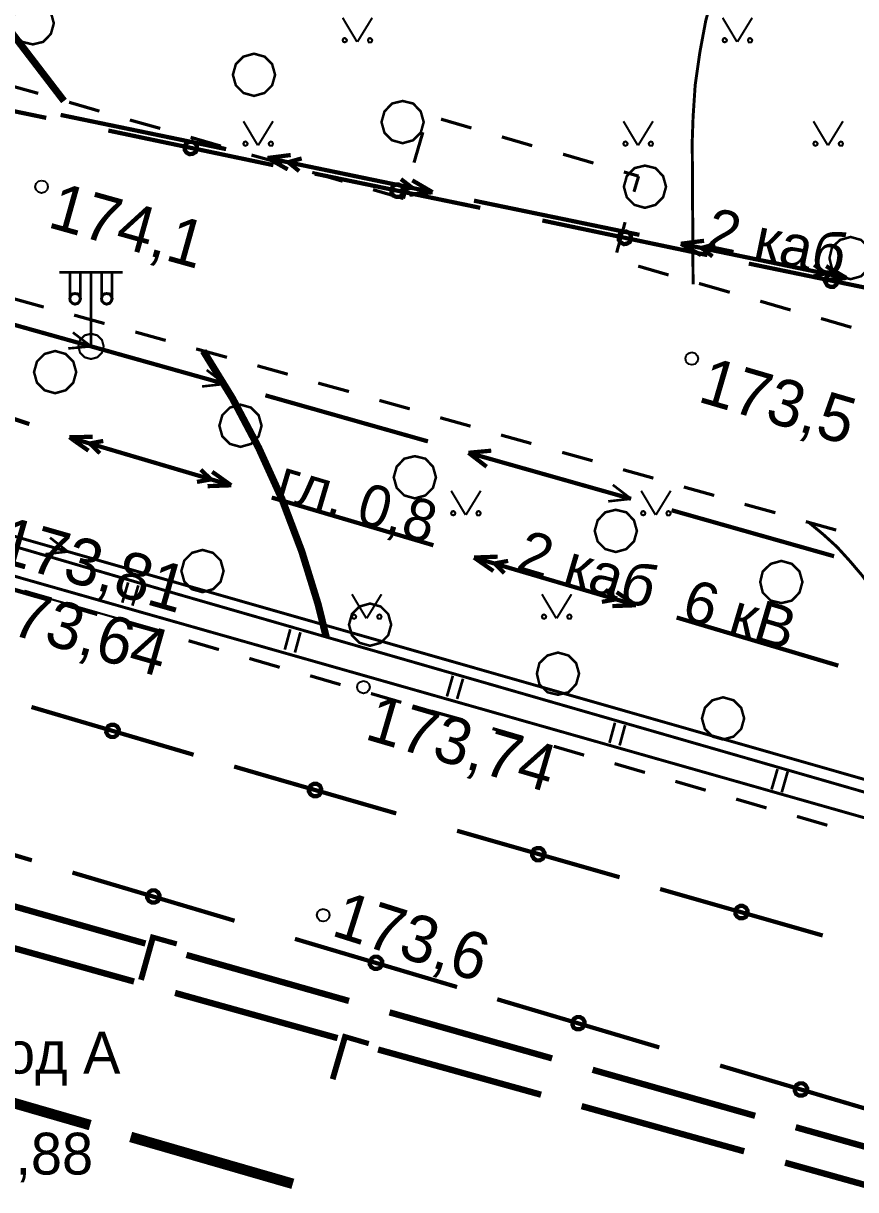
# Model space of a CAD drawing. Extents: x -2634 to -2115, y -2142 to -1393.
# Drawn here: x -2418.83 to -2399.12, y -2037.67 to -2010.05 of the extents above; entities that cross this region are included whole.
import ezdxf

# ---------------------------------------------------------------- set-up
doc = ezdxf.new("R2010")
doc.units = 0
doc.header["$MEASUREMENT"] = 0
for name, color, linetype in [('500_Дополн-Бордюры__п', 7, 'Continuous'), ('500_Линии_-Линии_связ', 7, 'Continuous'), ('500_Линии_-ЛЭП_провод', 7, 'Continuous'), ('500_Линии_-Фонари_час', 7, 'Continuous'), ('500_Линии_-Электрокаб', 7, 'Continuous'), ('500_Объект-Опоры', 7, 'Continuous'), ('500_Огражд-Ограждения', 7, 'Continuous'), ('500_Растит-Газоны__са', 7, 'Continuous'), ('500_Растит-Лес_и_лесо', 7, 'Continuous'), ('500_Рельеф-Высотные_о', 7, 'Continuous'), ('500_Рельеф-Горизонтал', 7, 'Continuous'), ('500_Трубоп-Водопровод', 7, 'Continuous'), ('500_Трубоп-Газопровод', 7, 'Continuous'), ('500_Трубоп-Смотровые_', 7, 'Continuous')]:
    doc.layers.add(name, color=color, linetype=linetype)
doc.styles.add('TARIAL', font='Arial')

# ---------------------------------------------------------------- blocks, each defined once
blk = doc.blocks.new('block_25')
at = {"layer": '500_Растит-Газоны__са', "color": 0, "const_width": 0.05}
for points in [[(2.35, 3.02), (2.69, 2.45)], [(2.7, 2.45), (3.05, 3.02)], [(0, 0.57), (0.34, 0)], [(0.35, 0), (0.7, 0.57)]]:
    blk.add_lwpolyline(points, dxfattribs=at)
for points in [[(2.4, 2.54), (2.42, 2.53), (2.44, 2.51), (2.45, 2.49), (2.44, 2.46), (2.42, 2.45), (2.4, 2.44), (2.37, 2.45), (2.36, 2.46), (2.35, 2.49), (2.36, 2.51), (2.37, 2.53)], [(3, 2.54), (3.02, 2.53), (3.04, 2.51), (3.05, 2.49), (3.04, 2.46), (3.02, 2.44), (3, 2.44), (2.97, 2.44), (2.96, 2.46), (2.95, 2.49), (2.96, 2.51), (2.97, 2.53)], [(0.05, 0.09), (0.07, 0.08), (0.09, 0.06), (0.1, 0.04), (0.09, 0.01), (0.07, 0), (0.05, -0.01), (0.02, 0), (0.01, 0.01), (0, 0.04), (0.01, 0.06), (0.02, 0.08)], [(0.65, 0.09), (0.68, 0.08), (0.69, 0.06), (0.7, 0.04), (0.69, 0.01), (0.68, -0.01), (0.65, -0.01), (0.63, -0.01), (0.61, 0.01), (0.6, 0.04), (0.61, 0.06), (0.63, 0.08)]]:
    blk.add_lwpolyline(points, close=True, dxfattribs=at)

msp = doc.modelspace()

# ---------------------------------------------------------------- linework, layer by layer
at = {"layer": '500_Дополн-Бордюры__п', "color": 1, "const_width": 0.075}
for points in [[(-2418.48, -2011.71), (-2419.2, -2011.51)], [(-2417.03, -2012.13), (-2417.75, -2011.92)], [(-2415.59, -2012.54), (-2416.31, -2012.34)], [(-2408.22, -2012.53), (-2408.94, -2012.32)], [(-2414.15, -2012.96), (-2414.87, -2012.75)], [(-2409.37, -2012.63), (-2409.58, -2013.35)], [(-2406.78, -2012.95), (-2407.5, -2012.74)], [(-2412.71, -2013.37), (-2413.43, -2013.17)], [(-2405.33, -2013.36), (-2406.05, -2013.15)], [(-2411.27, -2013.79), (-2411.99, -2013.58)], [(-2404.26, -2013.67), (-2404.61, -2013.57)], [(-2409.83, -2014.2), (-2409.73, -2013.87)], [(-2404.37, -2014.04), (-2404.26, -2013.67)], [(-2409.83, -2014.2), (-2410.55, -2013.99)], [(-2409.79, -2014.07), (-2409.83, -2014.2)], [(-2404.78, -2015.48), (-2404.58, -2014.76)], [(-2403.55, -2016.01), (-2404.27, -2015.8)], [(-2402.1, -2016.42), (-2402.83, -2016.21)], [(-2419.07, -2016.57), (-2418.35, -2016.77)], [(-2400.66, -2016.84), (-2401.38, -2016.63)], [(-2417.63, -2016.96), (-2416.91, -2017.16)], [(-2399.22, -2017.25), (-2399.94, -2017.04)], [(-2416.18, -2017.36), (-2415.46, -2017.56)], [(-2414.74, -2017.76), (-2414.01, -2017.96)], [(-2413.29, -2018.16), (-2412.57, -2018.36)], [(-2411.85, -2018.57), (-2411.12, -2018.77)], [(-2410.4, -2018.98), (-2409.68, -2019.18)], [(-2408.96, -2019.39), (-2408.24, -2019.59)], [(-2407.52, -2019.8), (-2406.8, -2020)], [(-2406.07, -2020.21), (-2405.35, -2020.41)], [(-2404.63, -2020.62), (-2403.91, -2020.82)], [(-2403.19, -2021.03), (-2402.47, -2021.23)], [(-2401.75, -2021.44), (-2401.02, -2021.64)], [(-2400.3, -2021.85), (-2399.58, -2022.05)], [(-2418.52, -2023.63), (-2419.24, -2023.42)], [(-2417.08, -2024.05), (-2417.8, -2023.84)], [(-2415.64, -2024.46), (-2416.36, -2024.26)], [(-2414.2, -2024.88), (-2414.92, -2024.67)], [(-2412.76, -2025.3), (-2413.48, -2025.09)], [(-2411.32, -2025.71), (-2412.04, -2025.5)], [(-2409.88, -2026.13), (-2410.6, -2025.92)], [(-2408.44, -2026.54), (-2409.16, -2026.34)], [(-2407, -2026.96), (-2407.72, -2026.75)], [(-2405.55, -2027.38), (-2406.27, -2027.17)], [(-2404.11, -2027.79), (-2404.83, -2027.58)], [(-2402.67, -2028.21), (-2403.39, -2028)], [(-2401.23, -2028.63), (-2401.95, -2028.42)], [(-2399.79, -2029.04), (-2400.51, -2028.83)]]:
    msp.add_lwpolyline(points, dxfattribs=at)
at = {"layer": '500_Линии_-Линии_связ', "color": 0, "const_width": 0.1}
for points in [[(-2418.29, -2012.29), (-2422.21, -2011.48)], [(-2412.91, -2013.41), (-2416.82, -2012.59)], [(-2408.01, -2014.42), (-2411.93, -2013.61)], [(-2402.63, -2015.54), (-2406.54, -2014.72)], [(-2397.73, -2016.55), (-2401.65, -2015.74)], [(-2418.64, -2026.24), (-2414.8, -2027.37)], [(-2413.84, -2027.65), (-2412.98, -2027.9)], [(-2412.98, -2027.9), (-2410, -2028.76)], [(-2422.46, -2028.73), (-2418.63, -2029.87)], [(-2408.56, -2029.17), (-2404.71, -2030.27)], [(-2417.67, -2030.16), (-2413.83, -2031.3)], [(-2403.75, -2030.55), (-2399.9, -2031.65)], [(-2412.4, -2031.73), (-2408.56, -2032.87)], [(-2407.61, -2033.16), (-2403.77, -2034.3)], [(-2402.33, -2034.73), (-2398.58, -2035.84)]]:
    msp.add_lwpolyline(points, dxfattribs=at)
for points in [[(-2414.9, -2013.15), (-2414.97, -2013.11), (-2415.01, -2013.05), (-2415.01, -2012.97), (-2414.98, -2012.9), (-2414.91, -2012.86), (-2414.84, -2012.85), (-2414.77, -2012.89), (-2414.72, -2012.95), (-2414.72, -2013.03), (-2414.75, -2013.1), (-2414.82, -2013.14)], [(-2410, -2014.16), (-2410.07, -2014.13), (-2410.11, -2014.06), (-2410.12, -2013.98), (-2410.08, -2013.91), (-2410.02, -2013.87), (-2409.94, -2013.87), (-2409.87, -2013.9), (-2409.83, -2013.97), (-2409.82, -2014.04), (-2409.86, -2014.11), (-2409.92, -2014.16)], [(-2404.61, -2015.28), (-2404.68, -2015.24), (-2404.73, -2015.18), (-2404.73, -2015.1), (-2404.7, -2015.03), (-2404.63, -2014.99), (-2404.55, -2014.98), (-2404.48, -2015.02), (-2404.44, -2015.08), (-2404.44, -2015.16), (-2404.47, -2015.23), (-2404.54, -2015.27)], [(-2399.72, -2016.29), (-2399.79, -2016.26), (-2399.83, -2016.19), (-2399.84, -2016.11), (-2399.8, -2016.04), (-2399.74, -2016), (-2399.66, -2016), (-2399.59, -2016.03), (-2399.55, -2016.1), (-2399.54, -2016.17), (-2399.58, -2016.24), (-2399.64, -2016.29)], [(-2416.68, -2026.66), (-2416.61, -2026.7), (-2416.57, -2026.77), (-2416.58, -2026.84), (-2416.62, -2026.91), (-2416.68, -2026.95), (-2416.76, -2026.95), (-2416.83, -2026.91), (-2416.87, -2026.84), (-2416.86, -2026.76), (-2416.82, -2026.69), (-2416.75, -2026.66)], [(-2411.88, -2028.06), (-2411.81, -2028.1), (-2411.78, -2028.17), (-2411.78, -2028.25), (-2411.82, -2028.32), (-2411.88, -2028.35), (-2411.96, -2028.35), (-2412.03, -2028.31), (-2412.07, -2028.24), (-2412.07, -2028.17), (-2412.03, -2028.1), (-2411.96, -2028.06)], [(-2406.59, -2029.58), (-2406.53, -2029.62), (-2406.49, -2029.69), (-2406.49, -2029.76), (-2406.53, -2029.83), (-2406.6, -2029.87), (-2406.68, -2029.87), (-2406.74, -2029.83), (-2406.78, -2029.76), (-2406.78, -2029.68), (-2406.74, -2029.61), (-2406.67, -2029.58)], [(-2415.71, -2030.58), (-2415.64, -2030.63), (-2415.61, -2030.69), (-2415.61, -2030.77), (-2415.65, -2030.84), (-2415.72, -2030.87), (-2415.79, -2030.87), (-2415.86, -2030.83), (-2415.9, -2030.76), (-2415.9, -2030.69), (-2415.85, -2030.62), (-2415.79, -2030.58)], [(-2401.79, -2030.95), (-2401.72, -2030.99), (-2401.68, -2031.06), (-2401.68, -2031.14), (-2401.72, -2031.21), (-2401.79, -2031.24), (-2401.87, -2031.24), (-2401.93, -2031.2), (-2401.97, -2031.14), (-2401.97, -2031.06), (-2401.93, -2030.99), (-2401.86, -2030.95)], [(-2410.44, -2032.15), (-2410.37, -2032.2), (-2410.33, -2032.26), (-2410.34, -2032.34), (-2410.38, -2032.41), (-2410.45, -2032.44), (-2410.52, -2032.44), (-2410.59, -2032.4), (-2410.63, -2032.33), (-2410.62, -2032.26), (-2410.58, -2032.19), (-2410.52, -2032.15)], [(-2405.65, -2033.58), (-2405.58, -2033.62), (-2405.54, -2033.69), (-2405.54, -2033.77), (-2405.59, -2033.84), (-2405.65, -2033.87), (-2405.73, -2033.87), (-2405.8, -2033.83), (-2405.83, -2033.76), (-2405.83, -2033.68), (-2405.79, -2033.62), (-2405.72, -2033.58)], [(-2400.37, -2035.15), (-2400.31, -2035.19), (-2400.27, -2035.26), (-2400.27, -2035.34), (-2400.31, -2035.41), (-2400.38, -2035.44), (-2400.46, -2035.44), (-2400.53, -2035.4), (-2400.56, -2035.33), (-2400.56, -2035.25), (-2400.52, -2035.19), (-2400.45, -2035.15)]]:
    msp.add_lwpolyline(points, close=True, dxfattribs=at)
at = {"layer": '500_Линии_-ЛЭП_провод', "color": 253, "const_width": 0.07}
msp.add_lwpolyline([(-2389.73, -2030.58), (-2419.7, -2022.01)], dxfattribs=at)
at = {"layer": '500_Линии_-ЛЭП_провод', "color": 0, "const_width": 0.06}
for points in [[(-2419.7, -2022.01), (-2417.78, -2022.56)], [(-2418.2, -2022.23), (-2417.78, -2022.56)], [(-2418.31, -2022.62), (-2417.78, -2022.56)]]:
    msp.add_lwpolyline(points, dxfattribs=at)
at = {"layer": '500_Линии_-Фонари_час', "color": 0, "const_width": 0.065}
for points in [[(-2416.48, -2015.95), (-2417.98, -2015.95)], [(-2417.73, -2016.6), (-2417.73, -2015.95)], [(-2417.48, -2016.6), (-2417.48, -2015.95)], [(-2417.23, -2017.7), (-2417.23, -2015.95)], [(-2416.98, -2016.57), (-2416.98, -2015.95)], [(-2416.73, -2016.57), (-2416.73, -2015.95)], [(-2417.73, -2016.57), (-2417.73, -2016.45)], [(-2417.73, -2016.57), (-2417.73, -2016.45)], [(-2417.48, -2016.57), (-2417.48, -2016.45)], [(-2417.48, -2016.6), (-2417.48, -2016.6)], [(-2416.98, -2016.57), (-2416.98, -2016.45)], [(-2416.73, -2016.57), (-2416.73, -2016.45)]]:
    msp.add_lwpolyline(points, dxfattribs=at)
at = {"layer": '500_Линии_-Фонари_час', "color": 0, "const_width": 0.07}
for points in [[(-2417.73, -2016.57), (-2417.72, -2016.51), (-2417.67, -2016.46), (-2417.61, -2016.45), (-2417.54, -2016.46), (-2417.5, -2016.51), (-2417.48, -2016.57), (-2417.5, -2016.63), (-2417.54, -2016.68), (-2417.61, -2016.7), (-2417.67, -2016.68), (-2417.72, -2016.63)], [(-2416.98, -2016.57), (-2416.97, -2016.51), (-2416.92, -2016.46), (-2416.86, -2016.45), (-2416.79, -2016.46), (-2416.75, -2016.51), (-2416.73, -2016.57), (-2416.75, -2016.63), (-2416.79, -2016.68), (-2416.86, -2016.7), (-2416.92, -2016.68), (-2416.97, -2016.63)]]:
    msp.add_lwpolyline(points, close=True, dxfattribs=at)
at = {"layer": '500_Линии_-Электрокаб', "color": 12, "const_width": 0.1}
for points in [[(-2414.03, -2013.03), (-2417.95, -2012.22)], [(-2412.5, -2013.17), (-2413.05, -2013.24)], [(-2409.14, -2014.05), (-2413.05, -2013.24)], [(-2412.57, -2013.51), (-2413.05, -2013.24)], [(-2412.24, -2013.25), (-2412.56, -2013.34)], [(-2412.3, -2013.55), (-2412.56, -2013.34)], [(-2409.63, -2013.94), (-2409.89, -2013.74)], [(-2409.14, -2014.05), (-2409.62, -2013.77)], [(-2409.64, -2013.94), (-2409.95, -2014.03)], [(-2409.14, -2014.05), (-2409.69, -2014.11)], [(-2404.24, -2015.06), (-2408.16, -2014.25)], [(-2402.71, -2015.2), (-2403.26, -2015.27)], [(-2399.34, -2016.08), (-2403.26, -2015.27)], [(-2402.78, -2015.54), (-2403.26, -2015.27)], [(-2402.45, -2015.28), (-2402.77, -2015.37)], [(-2402.51, -2015.57), (-2402.77, -2015.37)], [(-2399.84, -2015.97), (-2400.1, -2015.77)], [(-2399.34, -2016.08), (-2399.82, -2015.8)], [(-2399.84, -2015.97), (-2400.16, -2016.06)], [(-2399.34, -2016.08), (-2399.9, -2016.14)], [(-2422.49, -2018.29), (-2418.69, -2019.54)], [(-2417.74, -2019.85), (-2417.6, -2019.9)], [(-2417.74, -2019.85), (-2417.59, -2019.85)], [(-2417.74, -2019.85), (-2417.62, -2019.94)], [(-2417.62, -2019.94), (-2417.29, -2020.17)], [(-2417.6, -2019.9), (-2413.91, -2020.99)], [(-2417.59, -2019.85), (-2417.19, -2019.84)], [(-2417.26, -2020), (-2416.94, -2019.94)], [(-2417.26, -2020), (-2417.02, -2020.23)], [(-2414.63, -2020.62), (-2414.39, -2020.85)], [(-2414.36, -2020.67), (-2413.91, -2020.99)], [(-2414.72, -2020.91), (-2414.39, -2020.85)], [(-2414.47, -2021.01), (-2413.91, -2020.99)], [(-2412.95, -2021.28), (-2409.12, -2022.41)], [(-2408.16, -2022.7), (-2407.6, -2022.68)], [(-2408.16, -2022.7), (-2404.32, -2023.83)], [(-2408.16, -2022.7), (-2407.7, -2023.02)], [(-2407.67, -2022.84), (-2407.35, -2022.78)], [(-2407.67, -2022.84), (-2407.44, -2023.07)], [(-2405.05, -2023.46), (-2404.8, -2023.69)], [(-2404.78, -2023.52), (-2404.32, -2023.83)], [(-2405.13, -2023.75), (-2404.8, -2023.69)], [(-2404.88, -2023.85), (-2404.32, -2023.83)], [(-2403.36, -2024.12), (-2399.53, -2025.26)]]:
    msp.add_lwpolyline(points, dxfattribs=at)
at = {"layer": '500_Линии_-Электрокаб', "color": 1}
for points, const_width in [([(-2417.23, -2017.7), (-2421.08, -2016.62)], 0.1), ([(-2417.23, -2017.7), (-2417.66, -2017.37)], 0.06), ([(-2417.23, -2017.7), (-2417.77, -2017.75)], 0.06), ([(-2414.06, -2018.59), (-2417.23, -2017.7)], 0.1), ([(-2417.23, -2017.7), (-2416.75, -2017.83)], 0.06), ([(-2414.06, -2018.59), (-2414.49, -2018.26)], 0.06), ([(-2414.06, -2018.59), (-2414.6, -2018.65)], 0.06), ([(-2409.25, -2019.95), (-2413.1, -2018.86)], 0.1), ([(-2407.75, -2020.17), (-2408.29, -2020.22)], 0.1), ([(-2404.44, -2021.31), (-2408.29, -2020.22)], 0.1), ([(-2407.86, -2020.55), (-2408.29, -2020.22)], 0.1), ([(-2404.44, -2021.31), (-2404.87, -2020.98)], 0.06), ([(-2404.44, -2021.31), (-2404.98, -2021.37)], 0.06), ([(-2399.63, -2022.67), (-2403.48, -2021.58)], 0.1)]:
    msp.add_lwpolyline(points, dxfattribs=dict(at, const_width=const_width))
at = {"layer": '500_Объект-Опоры', "color": 1, "const_width": 0.05}
msp.add_lwpolyline([(-2417.23, -2017.4), (-2417.08, -2017.44), (-2416.97, -2017.55), (-2416.93, -2017.7), (-2416.97, -2017.85), (-2417.08, -2017.96), (-2417.23, -2018), (-2417.38, -2017.96), (-2417.49, -2017.85), (-2417.53, -2017.7), (-2417.49, -2017.55), (-2417.38, -2017.44)], close=True, dxfattribs=at)
at = {"layer": '500_Огражд-Ограждения', "color": 0, "const_width": 0.07}
msp.add_lwpolyline([(-2373.52, -2036.19), (-2391.46, -2030.98), (-2418.84, -2023.2), (-2436.54, -2018.04), (-2435.67, -2014.89), (-2435.11, -2015.05), (-2435.8, -2017.54), (-2415.17, -2023.57), (-2386.51, -2031.83), (-2373.92, -2035.48), (-2372.55, -2030.7), (-2374.88, -2029.96), (-2374.68, -2029.37), (-2371.79, -2030.26)], close=True, dxfattribs=at)
at = {"layer": '500_Огражд-Ограждения', "color": 0, "const_width": 0.065}
for points in [[(-2416.49, -2023.77), (-2416.35, -2023.29)], [(-2416.25, -2023.84), (-2416.11, -2023.36)], [(-2412.64, -2024.88), (-2412.51, -2024.4)], [(-2412.51, -2024.4), (-2412.51, -2024.4)], [(-2412.51, -2024.4), (-2412.51, -2024.4)], [(-2412.4, -2024.95), (-2412.27, -2024.47)], [(-2408.8, -2025.99), (-2408.66, -2025.5)], [(-2408.56, -2026.05), (-2408.42, -2025.57)], [(-2404.95, -2027.09), (-2404.82, -2026.61)], [(-2404.82, -2026.61), (-2404.82, -2026.61)], [(-2404.82, -2026.61), (-2404.82, -2026.61)], [(-2404.71, -2027.15), (-2404.58, -2026.67)], [(-2401.11, -2028.19), (-2400.97, -2027.71)], [(-2400.87, -2028.26), (-2400.73, -2027.77)]]:
    msp.add_lwpolyline(points, dxfattribs=at)
at = {"layer": '500_Растит-Лес_и_лесо', "color": 0, "const_width": 0.06}
for points in [[(-2418.61, -2009.55), (-2418.36, -2009.62), (-2418.18, -2009.8), (-2418.11, -2010.05), (-2418.18, -2010.3), (-2418.36, -2010.49), (-2418.61, -2010.55), (-2418.86, -2010.49), (-2419.04, -2010.3), (-2419.11, -2010.05), (-2419.04, -2009.8), (-2418.86, -2009.62)], [(-2413.37, -2010.77), (-2413.12, -2010.84), (-2412.94, -2011.02), (-2412.87, -2011.27), (-2412.94, -2011.52), (-2413.12, -2011.7), (-2413.37, -2011.77), (-2413.62, -2011.7), (-2413.8, -2011.52), (-2413.87, -2011.27), (-2413.8, -2011.02), (-2413.62, -2010.84)], [(-2409.85, -2011.89), (-2409.6, -2011.95), (-2409.42, -2012.14), (-2409.35, -2012.39), (-2409.42, -2012.64), (-2409.6, -2012.82), (-2409.85, -2012.89), (-2410.1, -2012.82), (-2410.28, -2012.64), (-2410.35, -2012.39), (-2410.28, -2012.14), (-2410.1, -2011.95)], [(-2404.11, -2013.42), (-2403.86, -2013.48), (-2403.68, -2013.67), (-2403.61, -2013.92), (-2403.68, -2014.17), (-2403.86, -2014.35), (-2404.11, -2014.42), (-2404.36, -2014.35), (-2404.54, -2014.17), (-2404.61, -2013.92), (-2404.54, -2013.67), (-2404.36, -2013.48)], [(-2399.24, -2015.11), (-2398.99, -2015.18), (-2398.81, -2015.36), (-2398.74, -2015.61), (-2398.81, -2015.86), (-2398.99, -2016.04), (-2399.24, -2016.11), (-2399.49, -2016.04), (-2399.68, -2015.86), (-2399.74, -2015.61), (-2399.68, -2015.36), (-2399.49, -2015.18)], [(-2418.08, -2017.81), (-2417.83, -2017.88), (-2417.65, -2018.06), (-2417.58, -2018.31), (-2417.65, -2018.56), (-2417.83, -2018.74), (-2418.08, -2018.81), (-2418.33, -2018.74), (-2418.51, -2018.56), (-2418.58, -2018.31), (-2418.51, -2018.06), (-2418.33, -2017.88)], [(-2413.69, -2019.08), (-2413.44, -2019.15), (-2413.26, -2019.33), (-2413.19, -2019.58), (-2413.26, -2019.83), (-2413.44, -2020.01), (-2413.69, -2020.08), (-2413.94, -2020.01), (-2414.12, -2019.83), (-2414.19, -2019.58), (-2414.12, -2019.33), (-2413.94, -2019.15)], [(-2409.56, -2020.3), (-2409.31, -2020.36), (-2409.13, -2020.55), (-2409.06, -2020.8), (-2409.13, -2021.05), (-2409.31, -2021.23), (-2409.56, -2021.3), (-2409.81, -2021.23), (-2409.99, -2021.05), (-2410.06, -2020.8), (-2409.99, -2020.55), (-2409.81, -2020.36)], [(-2404.8, -2021.57), (-2404.55, -2021.63), (-2404.37, -2021.82), (-2404.3, -2022.07), (-2404.37, -2022.32), (-2404.55, -2022.5), (-2404.8, -2022.57), (-2405.05, -2022.5), (-2405.23, -2022.32), (-2405.3, -2022.07), (-2405.23, -2021.82), (-2405.05, -2021.63)], [(-2414.59, -2022.52), (-2414.34, -2022.59), (-2414.16, -2022.77), (-2414.09, -2023.02), (-2414.16, -2023.27), (-2414.34, -2023.45), (-2414.59, -2023.52), (-2414.84, -2023.45), (-2415.02, -2023.27), (-2415.09, -2023.02), (-2415.02, -2022.77), (-2414.84, -2022.59)], [(-2400.88, -2022.78), (-2400.63, -2022.85), (-2400.45, -2023.03), (-2400.38, -2023.28), (-2400.45, -2023.53), (-2400.63, -2023.72), (-2400.88, -2023.78), (-2401.13, -2023.72), (-2401.32, -2023.53), (-2401.38, -2023.28), (-2401.32, -2023.03), (-2401.13, -2022.85)], [(-2410.62, -2023.79), (-2410.37, -2023.86), (-2410.19, -2024.04), (-2410.12, -2024.29), (-2410.19, -2024.54), (-2410.37, -2024.72), (-2410.62, -2024.79), (-2410.87, -2024.72), (-2411.05, -2024.54), (-2411.12, -2024.29), (-2411.05, -2024.04), (-2410.87, -2023.86)], [(-2406.17, -2024.95), (-2405.92, -2025.02), (-2405.74, -2025.2), (-2405.67, -2025.45), (-2405.74, -2025.7), (-2405.92, -2025.89), (-2406.17, -2025.95), (-2406.42, -2025.89), (-2406.61, -2025.7), (-2406.67, -2025.45), (-2406.61, -2025.2), (-2406.42, -2025.02)], [(-2402.26, -2026.01), (-2402.01, -2026.08), (-2401.83, -2026.26), (-2401.76, -2026.51), (-2401.83, -2026.76), (-2402.01, -2026.94), (-2402.26, -2027.01), (-2402.51, -2026.94), (-2402.69, -2026.76), (-2402.76, -2026.51), (-2402.69, -2026.26), (-2402.51, -2026.08)]]:
    msp.add_lwpolyline(points, close=True, dxfattribs=at)
at = {"layer": '500_Рельеф-Высотные_о', "color": 0}
for points in [[(-2418.4, -2013.77), (-2418.32, -2013.79), (-2418.27, -2013.84), (-2418.25, -2013.92), (-2418.27, -2013.99), (-2418.32, -2014.05), (-2418.4, -2014.07), (-2418.47, -2014.05), (-2418.53, -2013.99), (-2418.55, -2013.92), (-2418.53, -2013.84), (-2418.47, -2013.79)], [(-2403, -2017.84), (-2402.92, -2017.86), (-2402.87, -2017.92), (-2402.85, -2017.99), (-2402.87, -2018.07), (-2402.92, -2018.12), (-2403, -2018.14), (-2403.07, -2018.12), (-2403.13, -2018.07), (-2403.15, -2017.99), (-2403.13, -2017.92), (-2403.07, -2017.86)], [(-2410.78, -2025.62), (-2410.7, -2025.64), (-2410.65, -2025.69), (-2410.63, -2025.77), (-2410.65, -2025.84), (-2410.7, -2025.9), (-2410.78, -2025.92), (-2410.85, -2025.9), (-2410.91, -2025.84), (-2410.93, -2025.77), (-2410.91, -2025.69), (-2410.85, -2025.64)], [(-2411.73, -2031.02), (-2411.66, -2031.04), (-2411.6, -2031.09), (-2411.58, -2031.17), (-2411.6, -2031.24), (-2411.66, -2031.3), (-2411.73, -2031.32), (-2411.81, -2031.3), (-2411.86, -2031.24), (-2411.88, -2031.17), (-2411.86, -2031.09), (-2411.81, -2031.04)]]:
    msp.add_lwpolyline(points, close=True, dxfattribs=at)
at = {"layer": '500_Рельеф-Высотные_о', "color": 0, "const_width": 0.05}
msp.add_lwpolyline([(-2419.56, -2023.29), (-2415.52, -2024.45)], dxfattribs=at)
at = {"layer": '500_Рельеф-Горизонтал', "color": 214, "const_width": 0.17}
for points in [[(-2417.87, -2011.89), (-2422.95, -2005.26), (-2428.43, -1998.97), (-2430.36, -1996.93)], [(-2414.57, -2017.81), (-2413.88, -2018.93), (-2413.26, -2020.1), (-2412.71, -2021.31), (-2412.24, -2022.55), (-2411.85, -2023.81), (-2411.66, -2024.58)]]:
    msp.add_lwpolyline(points, dxfattribs=at)
at = {"layer": '500_Рельеф-Горизонтал', "color": 15, "const_width": 0.07}
for points in [[(-2402.97, -2016.23), (-2402.99, -2012.84), (-2402.97, -2012.27), (-2402.92, -2011.51), (-2402.81, -2010.74), (-2402.67, -2009.99), (-2402.47, -2009.25), (-2402.23, -2008.52), (-2401.94, -2007.81), (-2401.81, -2007.51), (-2401.26, -2006.44), (-2400.8, -2005.66)], [(-2400.24, -2021.86), (-2399.89, -2022.15), (-2399.56, -2022.45), (-2399.26, -2022.78), (-2398.97, -2023.12), (-2398.7, -2023.49), (-2398.46, -2023.87), (-2398.25, -2024.26), (-2398.13, -2024.5), (-2397.71, -2025.33), (-2397.62, -2025.48), (-2397.28, -2026.05), (-2396.89, -2026.61), (-2396.48, -2027.13), (-2396.12, -2027.54), (-2395.68, -2028.04), (-2395.27, -2028.57), (-2394.9, -2029.12), (-2394.69, -2029.47)]]:
    msp.add_lwpolyline(points, dxfattribs=at)
at = {"layer": '500_Трубоп-Водопровод', "color": 94, "const_width": 0.25}
for points in [[(-2421.09, -2035.03), (-2417.25, -2036.14)], [(-2416.29, -2036.42), (-2412.45, -2037.53)]]:
    msp.add_lwpolyline(points, dxfattribs=at)
at = {"layer": '500_Трубоп-Газопровод', "color": 5, "const_width": 0.15}
for points in [[(-2419.79, -2030.75), (-2415.94, -2031.84)], [(-2420.06, -2031.67), (-2416.21, -2032.74)], [(-2414.97, -2032.11), (-2411.12, -2033.2)], [(-2415.24, -2033.01), (-2411.39, -2034.08)], [(-2410.16, -2033.47), (-2406.31, -2034.56)], [(-2410.43, -2034.35), (-2406.57, -2035.42)], [(-2405.35, -2034.83), (-2405.21, -2034.87)], [(-2405.21, -2034.87), (-2401.5, -2035.92)], [(-2405.61, -2035.69), (-2401.76, -2036.76)], [(-2400.54, -2036.19), (-2396.69, -2037.27)], [(-2400.79, -2037.03), (-2396.94, -2038.1)]]:
    msp.add_lwpolyline(points, dxfattribs=at)

# ---------------------------------------------------------------- block references
at = {"layer": '500_Растит-Газоны__са'}
for p in [(-2413.62, -2012.94), (-2404.62, -2012.94), (-2400.12, -2012.94), (-2411.05, -2024.14), (-2406.55, -2024.14)]:
    msp.add_blockref('block_25', p, dxfattribs=at)

# ---------------------------------------------------------------- texts
at = {"layer": '500_Линии_-Электрокаб', "color": 0, "style": 'TARIAL'}
for rotation, p in [(348.29, (-2402.71, -2015.38)), (343.49, (-2407.2, -2022.98))]:
    msp.add_text('2 каб  6 кВ', height=0.99, rotation=rotation, dxfattribs=at).set_placement(p)
at = {"layer": '500_Линии_-Электрокаб', "color": 0}
msp.add_text('гл. 0,8', height=0.99, rotation=343.49, dxfattribs=at).set_placement((-2412.9, -2021.29))
at = {"layer": '500_Рельеф-Высотные_о', "color": 214}
for s, rotation, p in [('174,1', 344.39, (-2418.29, -2014.87)), ('173,5', 343.71, (-2402.89, -2019)), ('173,81', 343.99, (-2419.53, -2022.77)), ('173,64', 343.99, (-2419.97, -2024.28)), ('173,74', 343.71, (-2410.78, -2026.99))]:
    msp.add_text(s, height=1.11, rotation=rotation, dxfattribs=at).set_placement(p)
at = {"layer": '500_Рельеф-Высотные_о', "color": 0}
msp.add_text('173,6', height=1.11, rotation=342.47, dxfattribs=at).set_placement((-2411.57, -2031.64))
at = {"layer": '500_Трубоп-Газопровод', "color": 5}
for rotation, p in [(344.36, (-2416.23, -2032.65)), (343.74, (-2411.69, -2035))]:
    msp.add_text('Г', height=1.11, rotation=rotation, dxfattribs=at).set_placement(p)
at = {"layer": '500_Трубоп-Смотровые_', "color": 5}
for s, p in [('под А', (-2420.01, -2034.92)), ('173,88', (-2421.23, -2037.31))]:
    msp.add_text(s, height=0.99, dxfattribs=at).set_placement(p)

doc.saveas('drawing.dxf')
